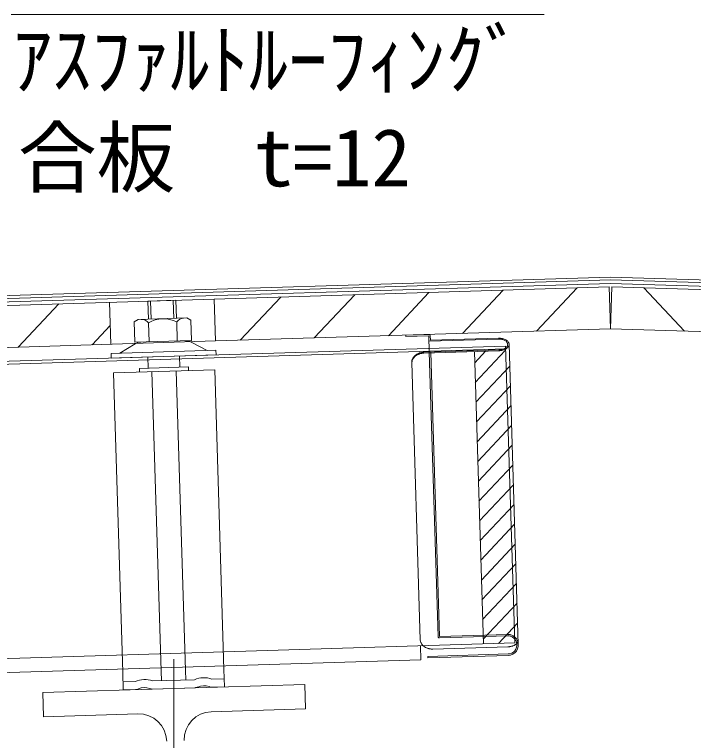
# Model space of a CAD drawing. Units: millimetres, scale not verified. Extents: x -1084 to 5209, y -2477 to 957.
# Drawn here: x 1973.3 to 2167.7, y -259.6 to -51.8 of the extents above; entities that cross this region are included whole.
import ezdxf
from ezdxf.enums import TextEntityAlignment as Align

# ---------------------------------------------------------------- set-up
doc = ezdxf.new("R2010")
doc.units = ezdxf.units.MM
doc.header["$LTSCALE"] = 5
doc.linetypes.add('CHAIN2', pattern=[12, 9, -1, 1, -1])
doc.linetypes.add('USER1', pattern=[84, 63, -21])
doc.layers.add('0-0_0', color=7, linetype='Continuous', lineweight=18)
doc.styles.add('ＭＳ ゴシック', font='')
doc.styles.get('ＭＳ ゴシック').set_extended_font_data('MS Gothic')

msp = doc.modelspace()

# ---------------------------------------------------------------- linework, layer by layer
at = {"layer": '0-0_0', "color": 4}
for p, q in [((1972.336, -51.817), (2124.875, -51.817)), ((1981.397, -245.816), (2056.362, -243.514)), ((1981.397, -245.816), (1981.612, -252.812))]:
    msp.add_line(p, q, dxfattribs=at)
at = {"layer": '0-0_0', "color": 3}
for p, q in [((1887.715, -134.839), (2143.879, -126.973)), ((1888.539, -135.614), (2143.879, -127.773)), ((2400.044, -134.839), (2143.879, -126.973)), ((2399.22, -135.614), (2143.879, -127.773)), ((2085.27, -143.58), (2091.867, -143.377)), ((2085.27, -143.58), (2085.282, -143.979)), ((2085.282, -143.979), (2091.879, -143.777)), ((2091.879, -143.777), (2092.022, -148.435)), ((2111.817, -144.702), (2091.926, -145.313)), ((2092.279, -143.765), (2092.319, -145.06)), ((2111.81, -144.462), (2092.319, -145.06)), ((2114.864, -146.171), (2117.503, -232.132)), ((2111.913, -147.825), (2090.423, -148.484)), ((2111.92, -148.065), (2090.43, -148.725)), ((2087.011, -151.389), (2089.447, -230.736)), ((2089.531, -231.28), (2089.447, -230.736)), ((2114.521, -232.766), (2093.031, -233.426)), ((2091.595, -235.529), (2114.584, -234.823))]:
    msp.add_line(p, q, dxfattribs=at)
at = {"layer": '0-0_0', "color": 5, "linetype": 'USER1'}
for p in [(1890.538, -136.553), (2397.221, -136.553)]:
    msp.add_line(p, (2143.879, -128.774), dxfattribs=at)
at = {"layer": '0-0_0', "color": 33}
for p, q in [((2030.466, -133.257), (2143.511, -129.786)), ((2101.504, -143.081), (2113.13, -130.719)), ((2122.707, -142.43), (2134.333, -130.068)), ((2143.879, -141.78), (2143.511, -129.786)), ((2143.879, -141.78), (2144.248, -129.786)), ((2257.293, -133.257), (2144.248, -129.786)), ((2165.052, -142.43), (2153.426, -130.068)), ((2037.894, -145.034), (2049.52, -132.672)), ((2059.097, -144.383), (2070.723, -132.021)), ((2080.301, -143.732), (2091.927, -131.37)), ((1890.569, -137.552), (2030.466, -133.257)), ((1974.284, -146.987), (1985.911, -134.625)), ((2000.48, -134.177), (2000.848, -146.172)), ((2030.466, -133.257), (2030.834, -145.251)), ((1995.488, -146.336), (2000.684, -140.811)), ((2030.834, -145.251), (2143.879, -141.78)), ((2256.925, -145.251), (2143.879, -141.78)), ((1890.937, -149.547), (2030.834, -145.251))]:
    msp.add_line(p, q, dxfattribs=at)
at = {"layer": '0-0_0'}
for p, q in [((2011.475, -133.84), (2019.471, -133.594)), ((2011.633, -139.002), (2011.475, -133.84)), ((2012.383, -138.979), (2012.224, -133.817)), ((2018.88, -138.779), (2018.721, -133.617)), ((2019.629, -138.756), (2019.471, -133.594)), ((2008.635, -139.094), (2022.628, -138.664)), ((2022.628, -138.664), (2023.73, -139.256)), ((2011.624, -140.061), (2011.791, -145.5)), ((2019.703, -139.812), (2019.87, -145.252)), ((2023.73, -139.256), (2023.91, -145.128)), ((2023.91, -145.128), (2007.752, -145.624)), ((1694.708, -159.574), (2113.879, -146.703)), ((1694.733, -160.373), (2113.904, -147.503)), ((2003.429, -148.758), (2007.837, -146.056)), ((2028.417, -147.991), (2023.851, -145.564)), ((2000.93, -148.835), (2030.916, -147.914)), ((2000.93, -148.835), (2000.97, -150.134)), ((2000.97, -150.134), (2030.956, -149.213)), ((2020.56, -152.77), (2020.461, -149.536)), ((2030.916, -147.914), (2030.956, -149.213)), ((2011.564, -153.046), (2011.465, -149.812)), ((2001.6, -154.353), (2030.586, -153.463)), ((2009.065, -153.123), (2023.059, -152.693)), ((2009.065, -153.123), (2009.096, -154.122)), ((2023.059, -152.693), (2023.09, -153.693)), ((2033.219, -239.222), (2030.586, -153.463)), ((2004.233, -240.112), (2001.6, -154.353)), ((2015.228, -239.775), (2012.594, -154.015)), ((2022.224, -239.56), (2019.591, -153.8)), ((1697.317, -244.534), (2116.488, -231.663)), ((2004.386, -245.11), (2004.233, -240.112)), ((2015.311, -242.473), (2015.228, -239.775)), ((2022.307, -242.258), (2022.224, -239.56)), ((2033.373, -244.22), (2033.219, -239.222)), ((2004.316, -242.811), (2007.814, -242.703)), ((2012.812, -242.55), (2024.806, -242.182)), ((2029.804, -242.028), (2033.302, -241.921)), ((2004.386, -245.11), (2007.885, -245.002)), ((2012.882, -244.849), (2024.877, -244.481)), ((2029.874, -244.327), (2033.373, -244.22))]:
    msp.add_line(p, q, dxfattribs=at)
at = {"layer": '0-0_0', "linetype": 'USER1'}
msp.add_line((2113.879, -146.703), (2116.488, -231.663), dxfattribs=at)
at = {"layer": '0-0_0', "color": 3, "linetype": 'USER1'}
for p, q in [((2092.022, -148.435), (2094.522, -229.836)), ((2092.422, -148.423), (2094.922, -229.824)), ((2094.922, -229.824), (2114.412, -229.226)), ((2094.934, -230.224), (2114.425, -229.625))]:
    msp.add_line(p, q, dxfattribs=at)
at = {"layer": '0-0_0', "color": 5}
for p, q in [((2107.492, -231.939), (2104.924, -148.28)), ((2105.022, -151.468), (2108.112, -148.182)), ((2105.195, -157.122), (2113.766, -148.008)), ((2105.369, -162.776), (2115.057, -152.474)), ((2105.542, -168.43), (2115.231, -158.128)), ((2105.716, -174.084), (2115.404, -163.782)), ((2105.89, -179.738), (2115.578, -169.436)), ((2106.063, -185.393), (2115.752, -175.09)), ((2106.237, -191.047), (2115.925, -180.745)), ((2106.41, -196.701), (2116.099, -186.399)), ((2106.584, -202.355), (2116.272, -192.053)), ((2106.758, -208.009), (2116.446, -197.707)), ((2106.931, -213.664), (2116.62, -203.361)), ((2107.105, -219.318), (2116.793, -209.016)), ((2107.278, -224.972), (2116.967, -214.67)), ((2107.452, -230.626), (2117.14, -220.324)), ((2111.833, -231.806), (2117.314, -225.978)), ((2089.624, -236.49), (2089.501, -232.492)), ((1697.44, -248.532), (2089.624, -236.49))]:
    msp.add_line(p, q, dxfattribs=at)
at = {"layer": '0-0_0', "color": 4, "linetype": 'CHAIN2'}
msp.add_line((2018.879, -236.294), (2018.879, -463.714), dxfattribs=at)
at = {"layer": '0-0_0'}
msp.add_lwpolyline([(2008.635, -139.094), (2007.571, -139.752), (2007.752, -145.624)], dxfattribs=at)
at = {"layer": '0-0_0', "color": 3}
msp.add_lwpolyline([(2091.595, -235.529), (2091.607, -235.929), (2114.597, -235.223)], dxfattribs=at)
at = {"layer": '0-0_0', "color": 4}
for points in [[(2056.362, -243.514), (2056.577, -250.511), (2029.589, -251.339)], [(2008.599, -251.984), (1981.612, -252.812), (1981.397, -245.816)]]:
    msp.add_lwpolyline(points, dxfattribs=at)
at = {"layer": '0-0_0'}
for centre, radius, start, end in [((2009.648, -141.522), 2.458, 36.47834, 91.75869), ((2015.884, -147.121), 8.246, 62.41215, 121.10523), ((2021.766, -141.15), 2.458, 91.75869, 147.03905), ((2022.303, -148.479), 3.3, 62.01381, 91.75869), ((2009.561, -148.87), 3.3, 91.75869, 121.50358), ((2010.497, -248.624), 6.5, 69.13883, 114.37856), ((2027.489, -248.102), 6.5, 69.13883, 114.37856), ((2007.814, -242.703), 2.3, 271.75869, 294.37856), ((2010.497, -248.624), 4.2, 69.13883, 114.37856), ((2012.812, -242.55), 2.3, 249.13883, 271.75869), ((2024.806, -242.182), 2.3, 271.75869, 294.37856), ((2027.489, -248.102), 4.2, 69.13883, 114.37856), ((2029.804, -242.028), 2.3, 249.13883, 271.75869)]:
    msp.add_arc(centre, radius, start, end, dxfattribs=at)
at = {"layer": '0-0_0', "color": 3}
for centre, radius, start, end in [((2091.879, -143.777), 0.4, 1.75869, 91.75869), ((2112.018, -147.445), 2.991, 82.74758, 93.99758), ((2111.998, -147.288), 2.592, 82.74758, 93.99758), ((2112.195, -147.242), 2.529, 75.80588, 87.05588), ((2112.246, -147.393), 2.918, 75.80588, 87.05588), ((2112.38, -147.159), 2.408, 68.33178, 79.58178), ((2112.459, -147.297), 2.779, 68.33178, 79.58178), ((2112.545, -147.041), 2.241, 59.88976, 71.13976), ((2112.649, -147.161), 2.586, 59.88976, 71.13976), ((2112.683, -146.894), 2.044, 49.92946, 61.17946), ((2112.809, -146.991), 2.359, 49.92946, 61.17946), ((2112.791, -146.722), 1.844, 37.79497, 49.04497), ((2112.933, -146.793), 2.127, 37.79497, 49.04497), ((2112.496, -145.445), 2.241, 292.37763, 303.62763), ((2112.593, -145.319), 2.586, 292.37763, 303.62763), ((2112.643, -145.584), 2.044, 302.33792, 313.58792), ((2112.763, -145.479), 2.359, 302.33792, 313.58792), ((2112.761, -145.749), 1.844, 314.47242, 325.72242), ((2112.862, -146.533), 1.674, 22.92545, 34.17545), ((2112.844, -145.933), 1.674, 329.34193, 340.59193), ((2112.899, -145.669), 2.127, 314.47242, 325.72242), ((2112.896, -146.333), 1.575, 5.44452, 16.69452), ((2112.89, -146.131), 1.575, 346.82286, 358.07286), ((2113.016, -146.574), 1.932, 22.92545, 34.17545), ((2112.995, -145.882), 1.932, 329.34193, 340.59193), ((2113.054, -146.344), 1.817, 5.44452, 16.69452), ((2113.047, -146.11), 1.817, 346.82286, 358.07286), ((2090.004, -151.768), 3.134, 130.36015, 135.98515), ((2090.054, -151.815), 3.203, 124.87233, 130.49733), ((2090.062, -152.055), 3.203, 124.87233, 130.49733), ((2090.109, -151.857), 3.268, 119.61027, 125.23527), ((2090.116, -152.097), 3.268, 119.61027, 125.23527), ((2090.167, -151.893), 3.329, 114.54849, 120.17349), ((2090.175, -152.133), 3.329, 114.54849, 120.17349), ((2090.229, -151.924), 3.383, 109.65827, 115.28327), ((2090.236, -152.164), 3.383, 109.65827, 115.28327), ((2090.293, -151.948), 3.428, 104.90916, 110.53416), ((2090.301, -152.188), 3.428, 104.90916, 110.53416), ((2090.36, -151.966), 3.462, 100.26993, 105.89493), ((2090.367, -152.206), 3.462, 100.26993, 105.89493), ((2090.427, -151.977), 3.486, 95.70911, 101.33411), ((2090.435, -152.218), 3.486, 95.70911, 101.33411), ((2090.496, -151.982), 3.498, 91.19528, 96.82028), ((2090.503, -152.222), 3.498, 91.19528, 96.82028), ((2111.935, -145.233), 2.592, 269.5198, 280.7698), ((2111.945, -145.074), 2.991, 269.5198, 280.7698), ((2112.134, -145.266), 2.529, 276.4615, 287.7115), ((2112.176, -145.113), 2.918, 276.4615, 287.7115), ((2112.324, -145.338), 2.408, 283.93561, 295.18561), ((2112.394, -145.195), 2.779, 283.93561, 295.18561), ((2089.81, -151.337), 2.8, 175.42972, 181.05472), ((2089.817, -151.577), 2.8, 175.42972, 181.05472), ((2089.819, -151.405), 2.815, 168.43458, 174.05958), ((2089.826, -151.645), 2.815, 168.43458, 174.05958), ((2089.834, -151.472), 2.844, 161.54906, 167.17406), ((2089.842, -151.712), 2.844, 161.54906, 167.17406), ((2089.856, -151.537), 2.886, 154.83445, 160.45945), ((2089.864, -151.778), 2.886, 154.83445, 160.45945), ((2089.885, -151.6), 2.939, 148.33694, 153.96194), ((2089.892, -151.84), 2.939, 148.33694, 153.96194), ((2089.919, -151.66), 3, 142.08579, 147.71079), ((2089.926, -151.9), 3, 142.08579, 147.71079), ((2089.959, -151.716), 3.066, 136.09391, 141.71891), ((2089.966, -151.956), 3.066, 136.09391, 141.71891), ((2090.012, -152.008), 3.134, 130.36015, 135.98515), ((2092.26, -230.48), 2.844, 196.34332, 201.96832), ((2092.278, -230.413), 2.886, 203.05793, 208.68293), ((2092.303, -230.349), 2.939, 209.55544, 215.18044), ((2092.333, -230.287), 3, 215.8066, 221.4316), ((2092.37, -230.229), 3.066, 221.79848, 227.42348), ((2092.412, -230.174), 3.134, 227.53223, 233.15723), ((2092.459, -230.124), 3.203, 233.02005, 238.64505), ((2114.504, -232.224), 2.6, 271.75869, 8.9365), ((2114.504, -232.224), 3, 271.75869, 16.68598), ((2114.728, -229.796), 2.942, 277.3577, 282.9827), ((2114.845, -229.828), 2.887, 280.87328, 286.49828), ((2114.957, -229.871), 2.816, 284.54645, 290.17145), ((2115.065, -229.924), 2.729, 288.4318, 294.0568), ((2115.167, -229.988), 2.631, 292.59123, 298.21623), ((2115.263, -230.061), 2.521, 297.09531, 302.72031), ((2115.351, -230.144), 2.404, 302.02397, 307.64897), ((2115.43, -230.235), 2.284, 307.46531, 313.09031), ((2115.5, -230.333), 2.165, 313.51097, 319.13597), ((2115.56, -230.437), 2.051, 320.24539, 325.87039), ((2115.609, -230.547), 1.95, 327.72607, 333.35107), ((2115.648, -230.661), 1.866, 335.95419, 341.57919), ((2115.675, -230.779), 1.806, 344.84136, 350.46636), ((2115.69, -230.898), 1.775, 354.18911, 359.81411), ((2092.511, -230.079), 3.268, 238.28211, 243.90711), ((2092.567, -230.039), 3.329, 243.3439, 248.9689), ((2092.626, -230.005), 3.383, 248.23412, 253.85912), ((2092.689, -229.977), 3.428, 252.98322, 258.60822), ((2092.754, -229.955), 3.462, 257.62245, 263.24745), ((2092.821, -229.939), 3.486, 262.18327, 267.80827), ((2092.889, -229.93), 3.498, 266.6971, 272.3221), ((2114.489, -229.769), 2.998, 270.60739, 276.23239), ((2114.609, -229.777), 2.979, 273.95074, 279.57574)]:
    msp.add_arc(centre, radius, start, end, dxfattribs=at)
at = {"layer": '0-0_0', "color": 3, "linetype": 'USER1'}
for centre, radius, start, end in [((2094.922, -229.824), 0.4, 181.75869, 271.75869), ((2114.504, -232.224), 3, 16.68598, 91.75869), ((2114.504, -232.224), 2.6, 8.9365, 91.75869)]:
    msp.add_arc(centre, radius, start, end, dxfattribs=at)
at = {"layer": '0-0_0', "color": 4}
for centre, start, end in [((2029.835, -259.335), 91.75869, 181.75869), ((2008.845, -259.98), 1.75869, 91.75869)]:
    msp.add_arc(centre, 8, start, end, dxfattribs=at)

# ---------------------------------------------------------------- texts
at = {"layer": '0-0_0', "style": 'ＭＳ ゴシック'}
for s, p in [('ｱｽﾌｧﾙﾄﾙｰﾌｨﾝｸﾞ', (1972.806, -77.952)), ('合板\u3000t=12', (1974.266, -105.932))]:
    msp.add_text(s, height=16.5, dxfattribs=at).set_placement(p, align=Align.BOTTOM_LEFT)

doc.saveas('drawing.dxf')
